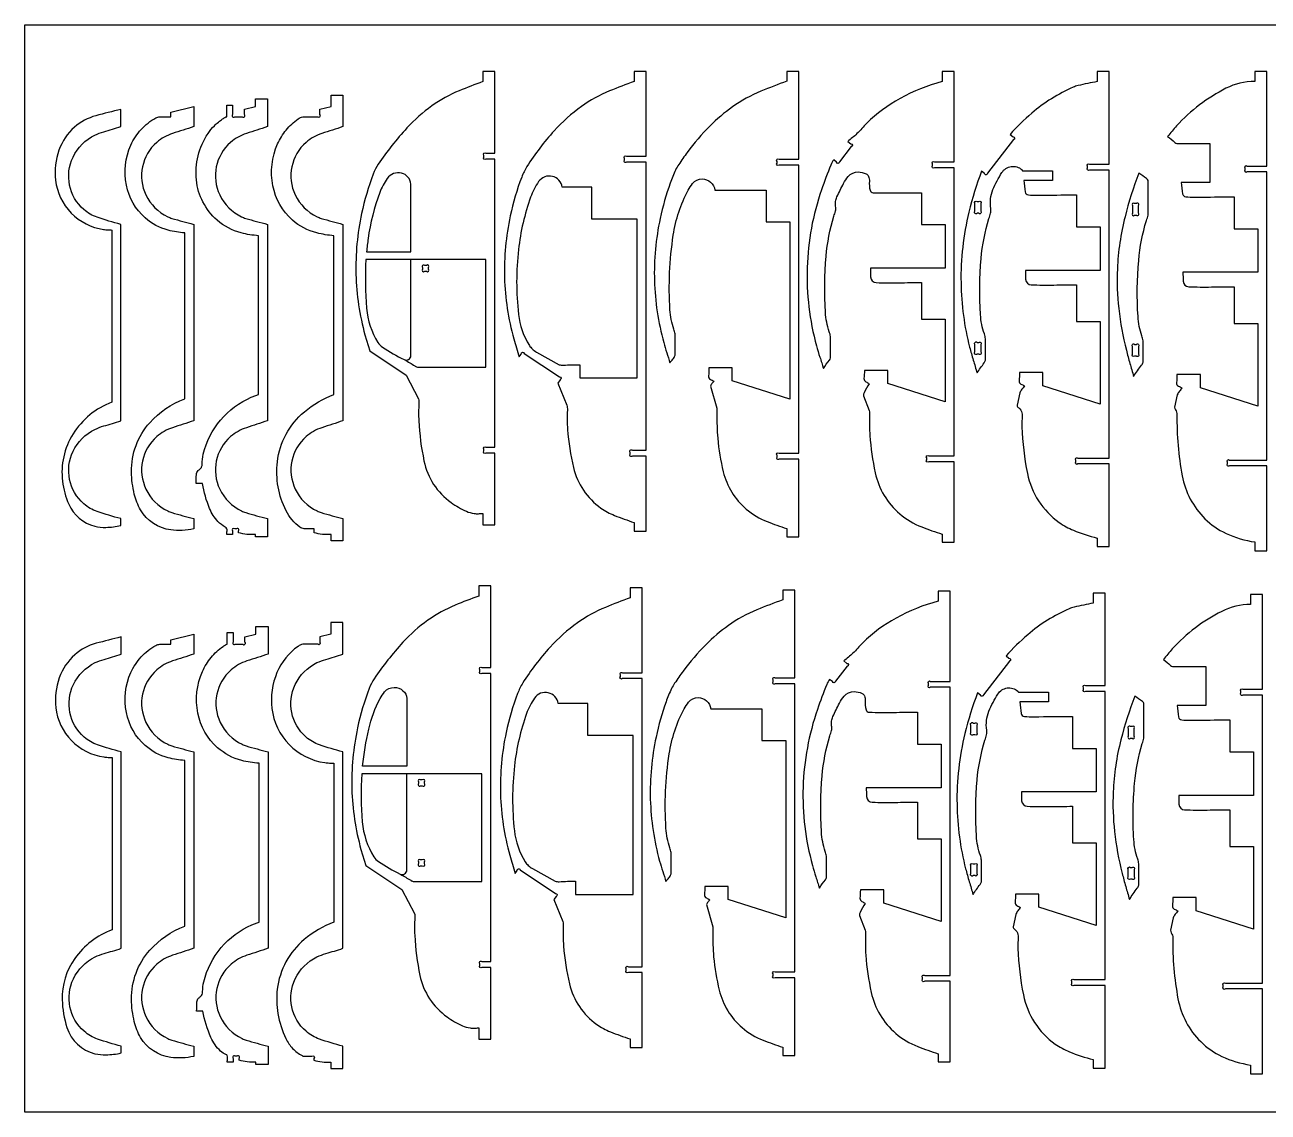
# Model space of a CAD drawing. Extents: x -1065 to 1394, y -551 to 562.
# Drawn here: x -1065 to 207, y -551 to 562 of the extents above; entities that cross this region are included whole.
import ezdxf

# ---------------------------------------------------------------- set-up
doc = ezdxf.new("R2010")
doc.units = 0
doc.header["$MEASUREMENT"] = 0
doc.layers.get('0').update_dxf_attribs({"linetype": 'CONTINUOUS'})
doc.layers.add('ETCH', color=5, linetype='CONTINUOUS')
doc.layers.add('LAYER_1', color=18, linetype='CONTINUOUS')

msp = doc.modelspace()

# ---------------------------------------------------------------- linework, layer by layer
msp.add_lwpolyline([(1393.6, 561.5), (1393.6, -551), (-1064.9, -551), (-1064.9, 561.5)], close=True)
at = {"layer": 'ETCH'}
for points in [[(-676.1, 218.7, -0.012843), (-666, 212.6, 0.077208), (-663.3, 211.4), (-593.3, 211.4), (-593.3, 321.4), (-669.9, 321.4)], [(-680.3, -307.7, -0.012843), (-670.1, -313.8, 0.077208), (-667.4, -315), (-597.4, -315), (-597.4, -205), (-674, -205)]]:
    msp.add_lwpolyline(points, format="xyb", dxfattribs=at)
at = {"layer": 'LAYER_1'}
for points in [[(-596.4, 61.5), (-596.4, 49.9), (-584.1, 49.9), (-584.1, 123.3), (-593.1, 123.3, -1), (-595.2, 125.5), (-595.2, 127.2, -1), (-593.1, 129.3), (-584.1, 129.3), (-584.1, 424.2), (-593.1, 424.2, -1), (-595.2, 426.3), (-595.2, 428, -1), (-593.1, 430.2), (-584.1, 430.2), (-584.1, 513.8), (-596.4, 513.8), (-596.4, 503.4, 0.01158), (-620.4, 494.1, 0.056715), (-648.4, 478.6, 0.052187), (-673.9, 456.1, 0.037532), (-703.3, 418.9, 0.058109), (-708.4, 408.9, 0.037025), (-720.3, 368.5, 0.060336), (-726.1, 306.1, 0.060322), (-716.9, 244.2), (-711.8, 227.9), (-674.9, 203.2), (-662.1, 178.7, -0.078028), (-661.7, 174.3, 0.031), (-661.8, 156.3, 0.037901), (-656.5, 115.3, 0.189405), (-628.7, 72.7, 0.049278), (-613.1, 63.8, 0.066747), (-605.2, 61.5, 0.057733), (-600.8, 61.3, -0.019225)], [(-441.5, 52.3), (-441.5, 43.6), (-429.2, 43.6), (-429.2, 120.2), (-443.3, 120.2, -1), (-445.4, 122.3), (-445.4, 124.1, -1), (-443.3, 126.2), (-429.2, 126.2), (-429.2, 421), (-449.3, 421, -1), (-451.4, 423.1), (-451.4, 424.9, -1), (-449.3, 427), (-429.2, 427), (-429.2, 513.8), (-441.5, 513.8), (-441.5, 503.6, 0.011138), (-466.6, 493.9, 0.057158), (-495.3, 478, 0.053536), (-523.3, 453.1, 0.043612), (-551.2, 416.5, 0.051411), (-556.5, 405.8, 0.036287), (-568.2, 366, 0.060336), (-574.1, 302.9, 0.060322), (-564.7, 240.3, 0.011291), (-561.9, 231, -0.003763), (-559, 221.7), (-557, 224.7, -1), (-554, 225.2), (-517.9, 201.2, -1), (-517.3, 198.2), (-519.4, 195), (-510.2, 172.4, -0.057304), (-509.8, 167.4, 0.029813), (-509.6, 147.5, 0.040877), (-503.6, 108.6, 0.181545), (-475.5, 67.1, 0.05984), (-461.6, 59.6, 0.017043)], [(-285.3, 46.2), (-285.3, 37.5), (-273, 37.5), (-273, 117.2), (-293.1, 117.2, -1), (-295.2, 119.3), (-295.2, 121, -1), (-293.1, 123.2), (-273, 123.2), (-273, 418), (-293.1, 418, -1), (-295.2, 420.1), (-295.2, 421.8, -1), (-293.1, 424), (-273, 424), (-273, 513.8), (-285.3, 513.8), (-285.3, 503.9, 0.009719), (-311.7, 493.6, 0.05729), (-340.9, 477.5, 0.042456), (-363.9, 458, 0.035928), (-387.1, 431, 0.013503), (-395.9, 418.5, 0.032705), (-399, 413, 0.029032), (-404.6, 399.6, 0.031155), (-414.8, 363.5, 0.060336), (-420.7, 299.8, 0.060323), (-411.2, 236.5, 0.011291), (-408.1, 226, -0.003763), (-404.8, 215.6, -0.036784), (-401.9, 219.3, 0.110753), (-399.6, 223.4), (-399.6, 245.2, 0.034327), (-400.9, 250.1, -0.065222), (-404.8, 270, -0.053378), (-401.4, 346.2, -0.084019), (-386.2, 392.4, -0.054475), (-381.6, 399.2, -0.22028), (-371.8, 403.8, -0.181086), (-363.3, 400.6, -0.177894), (-358.8, 392.5), (-306.5, 392.5), (-306.5, 359.8), (-282.2, 359.8), (-282.2, 178.4), (-341, 197.2), (-341, 210.6), (-364.9, 210.6, -0.024568), (-365.3, 202.3, 0.148453), (-364.9, 200.3, 0.167335), (-363.4, 198.8, -0.043011), (-359.9, 196.9, -0.053806), (-361.9, 194.6, 0.162675), (-363.3, 191.9), (-357, 169.3, -0.03761), (-356.7, 163.2, 0.029502), (-355.9, 138.5, 0.037089), (-350.3, 104.3, 0.157363), (-326.8, 66.1, 0.085148), (-305.2, 53.2, 0.015306)], [(-126.2, 40.4), (-126.2, 32.1), (-113.9, 32.1), (-113.9, 114.5), (-140, 114.5, -1), (-142.1, 116.6), (-142.1, 118.4, -1), (-140, 120.5), (-113.9, 120.5), (-113.9, 415.3), (-134, 415.3, -1), (-136.1, 417.5), (-136.1, 419.2, -1), (-134, 421.3), (-113.9, 421.3), (-113.9, 513.8), (-126.2, 513.8), (-126.2, 503.4, 0.061921), (-169.4, 486.2, 0.067998), (-203.4, 460.9, 0.021444), (-208.4, 455.5, -0.02519), (-213.5, 450.2, -0.020295), (-218.1, 446.1, 0.006764), (-222.8, 442.2), (-219.7, 439.9, -1), (-219.4, 436.9), (-231.3, 421.5, -1), (-234.3, 421.1), (-237.3, 423.5, 0.056291), (-240.2, 418.1, 0.012633), (-249.8, 392.7, 0.075447), (-264.4, 313.3, 0.075461), (-254.9, 233.1, 0.011291), (-251.4, 221.5, -0.003763), (-247.8, 209.9, -0.014708), (-241.7, 218.4, 0.088472), (-240.5, 220.7), (-240.5, 242.6, 0.040504), (-241.8, 247.5, -0.066048), (-245.7, 267.4, -0.037693), (-245, 324.8, -0.052115), (-237.1, 365.6, -0.029026), (-236.1, 368.3, 0.063373), (-235.3, 371.1, 0.083563), (-235.3, 376, -0.089498), (-235.3, 380.9, -0.058075), (-233.9, 385.4, -0.017801), (-227.2, 399.3, -0.055681), (-222.4, 406.3, -0.219798), (-212.2, 411, -0.117737), (-204.2, 409.1, -0.172185), (-201.7, 406.4, -0.124003), (-200.8, 401.5, 0.08265), (-200, 392.3, 0.164391), (-198.8, 390.5, 0.161089), (-196.8, 389.8, 0.009921), (-172.1, 389.6, -0.003307), (-147.4, 389.8), (-147.4, 357.1), (-123.1, 357.1), (-123.1, 312.6), (-199.7, 312.6, 0.009842), (-199.6, 303.6, 0.393252), (-193.7, 297.8, 0.012272), (-170.6, 297.6, -0.004091), (-147.4, 297.8), (-147.4, 260.3), (-123.1, 260.3), (-123.1, 175.8), (-181.9, 194.5), (-181.9, 208), (-205.8, 208, -0.024568), (-206.3, 199.7, 0.148453), (-205.8, 197.6, 0.167335), (-204.3, 196.2, -0.043011), (-200.9, 194.3, 0.035977), (-206.2, 184.9, 0.130623), (-206.7, 182), (-200.9, 166.8, -0.05357), (-200.6, 161.7, 0.029114), (-200.3, 141.3, 0.035901), (-194.8, 103.1, 0.163176), (-169.7, 61.2, 0.085575), (-147.2, 47.8, 0.014882)], [(32.4, 36.4), (32.4, 27.6), (44.7, 27.6), (44.7, 112.2), (12.6, 112.2, -1), (10.5, 114.4), (10.5, 116.1, -1), (12.6, 118.2), (44.7, 118.2), (44.7, 413), (24.6, 413, -1), (22.5, 415.2), (22.5, 416.9, -1), (24.6, 419), (44.7, 419), (44.7, 513.8), (32.4, 513.8), (32.4, 503.5, 0.012013), (12.9, 499.4, 0.043438), (7.7, 497.6, 0.077071), (-34.6, 471.1, 0.031251), (-56.8, 449.4), (-53.8, 447, -1), (-53.4, 444.1), (-80, 409.8, -1), (-83, 409.4), (-86, 411.8, 0.028113), (-98.9, 369.9, 0.065025), (-107, 297.7, 0.028538), (-104.5, 264.1, 0.029197), (-98.2, 231.7, 0.011608), (-94.5, 218.5, -0.003869), (-90.6, 205.3, -0.014708), (-83.3, 215.6, 0.088472), (-81.9, 218.5), (-81.9, 240.3, 0.040504), (-83.1, 245.2, -0.066048), (-87.1, 265.1, -0.037693), (-86.4, 322.5, -0.052115), (-78.4, 363.3, -0.028884), (-77.5, 366, 0.062945), (-76.7, 368.7, 0.076202), (-76.6, 373.6, -0.133631), (-74.3, 392.9, -0.043844), (-65.2, 410.4, -0.460888), (-44.9, 413.4, -0.102034), (-44.5, 412.8, 0.177148), (-44, 412.3), (-13.5, 412.3), (-13.5, 402.3), (-42.8, 402.3, 0.002487), (-41.4, 390.6, 0.360375), (-38.1, 387.5, 0.020957), (-20.9, 387.2, -0.005432), (11.2, 387.5), (11.2, 354.8), (35.5, 354.8), (35.5, 310.3), (-41.1, 310.3, 0.008503), (-40.9, 301.2, 0.393252), (-35.1, 295.5, 0.012272), (-12, 295.3, -0.004091), (11.2, 295.5), (11.2, 258), (35.5, 258), (35.5, 173.5), (-23.3, 192.2), (-23.3, 205.7), (-47.2, 205.7, -0.024568), (-47.6, 197.4, 0.148453), (-47.2, 195.3, 0.167335), (-45.7, 193.9, -0.043011), (-42.2, 192, -0.023258), (-44.7, 188.6, 0.069876), (-46.9, 184.9), (-49.7, 172.3, 0.187059), (-48, 169.5, -0.16278), (-44.6, 164.6, -0.090499), (-44.3, 161.7, 0.028996), (-44.6, 150.1, 0.041055), (-39.1, 102.6, 0.191262), (-6.5, 52.4, 0.0569), (8, 44.4, 0.036435)], [(193.6, 32.4), (193.6, 23.4), (205.9, 23.4), (205.9, 110.2), (167.8, 110.2, -1), (165.7, 112.3), (165.7, 114.1, -1), (167.8, 116.2), (205.9, 116.2), (205.9, 411), (185.8, 411, -1), (183.7, 413.1), (183.7, 414.9, -1), (185.8, 417), (205.9, 417), (205.9, 513.8), (193.6, 513.8), (193.6, 503.6, 0.117904), (164.1, 496.6, 0.090171), (113.5, 458.1, 0.014621), (108.9, 452.8, -0.004873), (104.4, 447.4, -0.016502), (111.7, 441.3, 0.09933), (113.8, 440.1), (147.7, 440.1), (147.7, 400.3), (118.4, 400.3, 0.001901), (119.8, 388.5, 0.360443), (123, 385.5, 0.020886), (140.3, 385.2, -0.005414), (172.4, 385.5), (172.4, 352.8), (196.7, 352.8), (196.7, 308.3), (120.1, 308.3, 0.008503), (120.3, 299.2, 0.393252), (126.1, 293.5, 0.012272), (149.2, 293.3, -0.004091), (172.4, 293.5), (172.4, 256), (196.7, 256), (196.7, 171.5), (137.9, 190.2), (137.9, 203.7), (114, 203.7, -0.024568), (113.6, 195.4, 0.148453), (114, 193.3, 0.167335), (115.5, 191.9, -0.043011), (119, 190, -0.023258), (116.5, 186.6, 0.069876), (114.3, 182.9), (111.5, 170.3, 0.112129), (112.5, 167.6, -0.149624), (114, 162.6, 0.049333), (119.3, 100.1, 0.153631), (142.6, 56.2, 0.08541), (164.2, 41.2, 0.072962)], [(-883.2, 92.1), (-889.6, 92.1, -0.012709), (-889.4, 101.5, -0.186771), (-887.7, 105.4, -0.031934), (-885.6, 107.1, 0.130659), (-884, 109.3, 0.101306), (-883.5, 111.9, -0.060865), (-882.3, 122.2, -0.116481), (-864.6, 157.1, -0.116481), (-833.2, 180.4, -0.017395), (-829.5, 181.8, 0.005798), (-825.8, 183.2), (-825.8, 345.8, -0.045607), (-843.5, 348.6, -0.119052), (-868.2, 361.7, -0.187593), (-889.4, 402.8, -0.176665), (-877.5, 450.3, -0.046818), (-871, 458.2, -0.04327), (-862.5, 465.3, -0.034612), (-859.4, 467.3, -0.119897), (-858.3, 467.5), (-858.3, 479.5), (-852.3, 479.5), (-852.3, 469.7, 1), (-850.2, 467.5), (-842.4, 467.5, 1), (-840.2, 469.7), (-840.2, 475.2), (-828.9, 478), (-828.9, 485.8), (-816.6, 485.8), (-816.6, 457.4, -0.0023), (-838.2, 450.4, 0.102473), (-854.4, 441.3, 0.336459), (-865.5, 387.5, 0.170276), (-843.2, 365.2, 0.041463), (-838.9, 363.5, 0.008219), (-816.6, 357.4), (-816.6, 156.4, -0.0023), (-838.2, 149.3, 0.102473), (-854.4, 140.2, 0.336459), (-865.5, 86.5, 0.170276), (-843.2, 64.1, 0.041463), (-838.9, 62.4, 0.008219), (-816.6, 56.3), (-816.6, 37.5), (-828.9, 37.5), (-828.9, 40, -0.040458), (-837.7, 40.2, -0.040959), (-846.2, 41.8), (-846.2, 43.7, 1), (-848.4, 45.9), (-850.2, 45.9, 1), (-852.3, 43.7), (-852.3, 39.9), (-858.3, 39.9, -0.042249), (-858, 43.8, 0.164319), (-858.3, 45.9, 0.142751), (-859.9, 47.6, -0.073336), (-867.3, 53.4, -0.092121), (-875.8, 66.6, -0.054046)], [(-748.6, 183.2), (-748.6, 345.8, -0.045607), (-766.2, 348.6, -0.119052), (-791, 361.7, -0.164437), (-811.1, 396.9, -0.154496), (-806.3, 439.7, -0.067132), (-797.5, 453.9, -0.067132), (-785.3, 465.3, -0.094604), (-780.5, 467.5), (-765.1, 467.5, 1), (-763, 469.7), (-763, 475.2), (-751.6, 478), (-751.6, 489.7), (-739.4, 489.7), (-739.4, 457.4, -0.0023), (-761, 450.4, 0.102473), (-777.1, 441.3, 0.336459), (-788.2, 387.5, 0.170276), (-765.9, 365.2, 0.041463), (-761.6, 363.5, 0.008219), (-739.4, 357.4), (-739.4, 156.4, -0.0023), (-761, 149.3, 0.102473), (-777.1, 140.2, 0.336459), (-788.2, 86.5, 0.170276), (-765.9, 64.1, 0.041463), (-761.6, 62.4, 0.008219), (-739.4, 56.3), (-739.4, 33.6), (-751.6, 33.6), (-751.6, 40, -0.040458), (-760.4, 40.2, -0.040959), (-769, 41.8), (-769, 45.9), (-779.1, 45.9, -0.150836), (-783.5, 47.5, -0.117974), (-797.6, 64.4, -0.146319), (-806.5, 114.5, -0.192468), (-778.9, 165.5, -0.083871)], [(-966.7, 49.2), (-966.7, 56.3, -0.019771), (-990.8, 63.5, -0.097096), (-1004.5, 71.4, -0.336459), (-1015.6, 125.2, -0.170276), (-993.3, 147.6, -0.044461), (-984.1, 151.1, 0.01152), (-966.7, 156.4), (-966.7, 357.4, -0.019771), (-990.8, 364.6, -0.097096), (-1004.5, 372.5, -0.336459), (-1015.6, 426.3, -0.170276), (-993.3, 448.7, -0.044461), (-984.1, 452.1, 0.01152), (-966.7, 457.4), (-966.7, 475, 0.004903), (-992.3, 468.5, 0.116274), (-1014.1, 456.8, 0.126509), (-1030, 433.3, 0.115888), (-1033.5, 402.6, 0.165557), (-1017.5, 369, 0.165558), (-984.3, 352.2, 0.027352), (-980.1, 351.8, -0.009115), (-975.9, 351.6), (-975.9, 175.4, 0.164612), (-1015.6, 142.9, 0.171175), (-1026.4, 94.6, 0.07237), (-1020, 71, 0.234888), (-993.3, 48.5, 0.06659), (-982.1, 47.3, 0.048535)], [(-901.3, 179), (-901.3, 348.7, -0.045578), (-918.2, 351.4, -0.119082), (-941.8, 363.9, -0.164652), (-961, 397.6, -0.154282), (-956.4, 438.5, -0.080612), (-945.9, 454.5, -0.080612), (-930.9, 466.4, -0.124982), (-926.9, 467.5), (-915.7, 467.5), (-915.7, 472.2), (-892.1, 478), (-892.1, 457.4, -0.0023), (-913.7, 450.4, 0.102473), (-929.9, 441.3, 0.336459), (-941, 387.5, 0.170276), (-918.7, 365.2, 0.041463), (-914.4, 363.5, 0.008219), (-892.1, 357.4), (-892.1, 156.4, -0.0023), (-913.7, 149.3, 0.102473), (-929.9, 140.2, 0.336459), (-941, 86.5, 0.170276), (-918.7, 64.1, 0.041463), (-914.4, 62.4, 0.008219), (-892.1, 56.3), (-892.1, 45.8, -0.088823), (-915.7, 44.7, -0.230967), (-946.4, 65.2, -0.07343), (-952.9, 81.4, -0.05589), (-955.8, 104.1, -0.186646), (-937.1, 154.4, -0.121989)], [(-715.3, 329.2), (-669.9, 329.2), (-669.9, 398.6, 0.327649), (-679.5, 409.8, 0.30501), (-694.1, 404.3, 0.064273), (-701.7, 390, 0.055133), (-713.7, 342.8, 0.007933), (-714.5, 336, -0.002644)], [(69.6, 201.8, -0.014665), (77.7, 213.3, 0.088209), (79.3, 216.4), (79.3, 238.3, 0.040603), (78.1, 243.2, -0.066272), (74.1, 263.1, -0.037569), (74.8, 320.5, -0.052115), (82.7, 361.3, -0.028888), (83.7, 363.9, 0.062959), (84.5, 366.7), (84.5, 402.4, 0.137471), (82.9, 404.2, -0.022773), (75.1, 409.7, 0.030864), (60.8, 365.2, 0.052022), (53, 311.8, 0.037686), (54.4, 271.2, 0.035172), (62.2, 228.5, 0.007553), (65.8, 215.1, -0.002518)], [(-497.2, 213.7), (-497.2, 200.2), (-438.4, 200.2), (-438.4, 362.8), (-484.6, 362.8), (-484.6, 395.5), (-515, 395.5, 0.307009), (-525.1, 406.5, 0.30501), (-539.2, 401.1, 0.068756), (-547.4, 385.3, 0.057139), (-559.8, 331.8, 0.056363), (-559.8, 265.3, 0.112085), (-548.7, 233.5, 0.06631), (-545.7, 229.9, 0.057154), (-541.4, 226.7), (-518.1, 213.7, 0.076491), (-513.9, 213.3, -0.012724)], [(-92.7, 370.8), (-92.7, 378.6, -1), (-90.5, 380.7), (-88.8, 380.7, -1), (-86.7, 378.6), (-86.7, 370.8, -1), (-88.8, 368.7), (-90.5, 368.7, -1)], [(72.4, 378.7), (70.6, 378.7, 1), (68.5, 376.6), (68.5, 368.8, 1), (70.6, 366.7), (72.4, 366.7, 1), (74.5, 368.8), (74.5, 376.6, 1)], [(-669.9, 321.4), (-715.9, 321.4, 0.033708), (-715.2, 271.5, 0.119738), (-703.6, 236.6, 0.10777), (-698.8, 231.7, 0.029272), (-676.9, 219, 0.544062), (-669.9, 223.1)], [(-655.8, 309.4), (-654, 309.4, 1), (-651.9, 311.5), (-651.9, 313.3, 1), (-654, 315.4), (-655.8, 315.4, 1), (-657.9, 313.3), (-657.9, 311.5, 1)], [(-86.7, 234.5), (-86.7, 226.8, -1), (-88.8, 224.6), (-90.5, 224.6, -1), (-92.7, 226.8), (-92.7, 234.5, -1), (-90.5, 236.6), (-88.8, 236.6, -1)], [(70.6, 234.6), (72.4, 234.6, -1), (74.5, 232.5), (74.5, 224.7, -1), (72.4, 222.6), (70.6, 222.6, -1), (68.5, 224.7), (68.5, 232.5, -1)], [(-600.5, -464.9), (-600.5, -476.5), (-588.2, -476.5), (-588.2, -403), (-597.2, -403, -1), (-599.3, -400.9), (-599.3, -399.1, -1), (-597.2, -397), (-588.2, -397), (-588.2, -102.2), (-597.2, -102.2, -1), (-599.3, -100.1), (-599.3, -98.3, -1), (-597.2, -96.2), (-588.2, -96.2), (-588.2, -12.6), (-600.5, -12.6), (-600.5, -23, 0.01158), (-624.6, -32.3, 0.056715), (-652.5, -47.7, 0.052187), (-678.1, -70.3, 0.037532), (-707.4, -107.5, 0.058109), (-712.6, -117.4, 0.037025), (-724.5, -157.9, 0.060336), (-730.3, -220.2, 0.060322), (-721, -282.2), (-716, -298.5), (-679, -323.1), (-666.2, -347.6, -0.078028), (-665.8, -352.1, 0.031), (-666, -370.1, 0.037901), (-660.7, -411.1, 0.189405), (-632.8, -453.6, 0.049278), (-617.2, -462.6, 0.066747), (-609.3, -464.9, 0.057733), (-604.9, -465.1, -0.019225)], [(-445.6, -476.1), (-445.6, -484.8), (-433.3, -484.8), (-433.3, -408.2), (-447.4, -408.2, -1), (-449.5, -406.1), (-449.5, -404.3, -1), (-447.4, -402.2), (-433.3, -402.2), (-433.3, -107.4), (-453.4, -107.4, -1), (-455.5, -105.3), (-455.5, -103.5, -1), (-453.4, -101.4), (-433.3, -101.4), (-433.3, -14.7), (-445.6, -14.7), (-445.6, -24.8, 0.011138), (-470.7, -34.5, 0.057158), (-499.4, -50.4, 0.053536), (-527.5, -75.3, 0.043612), (-555.4, -111.9, 0.051411), (-560.7, -122.6, 0.036287), (-572.4, -162.5, 0.060336), (-578.2, -225.5, 0.060322), (-568.8, -288.1, 0.011291), (-566, -297.4, -0.003763), (-563.1, -306.7), (-561.1, -303.8, -1), (-558.2, -303.2), (-522, -327.3, -1), (-521.4, -330.2), (-523.6, -333.4), (-514.3, -356, -0.057304), (-514, -361, 0.029813), (-513.7, -380.9, 0.040877), (-507.7, -419.8, 0.181545), (-479.7, -461.3, 0.05984), (-465.8, -468.8, 0.017043)], [(-289.4, -484.5), (-289.4, -493.2), (-277.2, -493.2), (-277.2, -413.5), (-297.2, -413.5, -1), (-299.3, -411.4), (-299.3, -409.6, -1), (-297.2, -407.5), (-277.2, -407.5), (-277.2, -112.7), (-297.2, -112.7, -1), (-299.3, -110.6), (-299.3, -108.8, -1), (-297.2, -106.7), (-277.2, -106.7), (-277.2, -16.9), (-289.4, -16.9), (-289.4, -26.8, 0.009719), (-315.9, -37, 0.05729), (-345, -53.1, 0.042456), (-368, -72.7, 0.035928), (-391.3, -99.7, 0.013503), (-400, -112.2, 0.032705), (-403.2, -117.7, 0.029032), (-408.8, -131.1, 0.031155), (-419, -167.2, 0.060336), (-424.9, -230.9, 0.060323), (-415.4, -294.2, 0.011291), (-412.2, -304.7, -0.003763), (-408.9, -315.1, -0.036784), (-406, -311.4, 0.110753), (-403.7, -307.3), (-403.7, -285.5, 0.034327), (-405, -280.6, -0.065222), (-408.9, -260.6, -0.053378), (-405.6, -184.5, -0.084019), (-390.3, -138.3, -0.054475), (-385.7, -131.5, -0.22028), (-375.9, -126.9, -0.181086), (-367.4, -130.1, -0.177894), (-363, -138.2), (-310.7, -138.2), (-310.7, -170.9), (-286.3, -170.9), (-286.3, -352.2), (-345.1, -333.5), (-345.1, -320), (-369.1, -320, -0.024568), (-369.5, -328.4, 0.148453), (-369.1, -330.4, 0.167335), (-367.5, -331.9, -0.043011), (-364.1, -333.7, -0.053806), (-366, -336.1, 0.162675), (-367.4, -338.7), (-361.1, -361.3, -0.03761), (-360.8, -367.5, 0.029502), (-360.1, -392.1, 0.037089), (-354.4, -426.3, 0.157363), (-331, -464.5, 0.085148), (-309.4, -477.5, 0.015306)], [(-130.3, -491.2), (-130.3, -499.5), (-118.1, -499.5), (-118.1, -417.1), (-144.1, -417.1, -1), (-146.3, -415), (-146.3, -413.3, -1), (-144.1, -411.1), (-118.1, -411.1), (-118.1, -116.3), (-138.1, -116.3, -1), (-140.3, -114.2), (-140.3, -112.5, -1), (-138.1, -110.3), (-118.1, -110.3), (-118.1, -17.9), (-130.3, -17.9), (-130.3, -28.2, 0.061921), (-173.5, -45.5, 0.067998), (-207.6, -70.8, 0.021444), (-212.6, -76.2, -0.02519), (-217.6, -81.5, -0.020295), (-222.2, -85.5, 0.006764), (-226.9, -89.4), (-223.9, -91.8, -1), (-223.5, -94.8), (-235.4, -110.1, -1), (-238.4, -110.5), (-241.5, -108.2, 0.056291), (-244.4, -113.5, 0.012633), (-253.9, -139, 0.075447), (-268.6, -218.4, 0.075461), (-259, -298.6, 0.011291), (-255.6, -310.2, -0.003763), (-251.9, -321.8, -0.014708), (-245.8, -313.2, 0.088472), (-244.7, -310.9), (-244.7, -289.1, 0.040504), (-245.9, -284.2, -0.066048), (-249.8, -264.3, -0.037693), (-249.1, -206.9, -0.052115), (-241.2, -166.1, -0.029026), (-240.2, -163.4, 0.063373), (-239.4, -160.6, 0.083563), (-239.4, -155.7, -0.089498), (-239.4, -150.8, -0.058075), (-238, -146.3, -0.017801), (-231.3, -132.4, -0.055681), (-226.6, -125.4, -0.219798), (-216.3, -120.7, -0.117737), (-208.3, -122.6, -0.172185), (-205.8, -125.2, -0.124003), (-205, -130.1, 0.08265), (-204.1, -139.3, 0.164391), (-203, -141.1, 0.161089), (-200.9, -141.8, 0.009921), (-176.2, -142, -0.003307), (-151.6, -141.8), (-151.6, -174.5), (-127.3, -174.5), (-127.3, -219.1), (-203.9, -219.1, 0.009842), (-203.7, -228.1, 0.393252), (-197.9, -233.9, 0.012272), (-174.7, -234.1, -0.004091), (-151.6, -233.9), (-151.6, -271.4), (-127.3, -271.4), (-127.3, -355.9), (-186, -337.1), (-186, -323.7), (-210, -323.7, -0.024568), (-210.4, -332, 0.148453), (-210, -334, 0.167335), (-208.4, -335.5, -0.043011), (-205, -337.4, 0.035977), (-210.3, -346.7, 0.130623), (-210.9, -349.7), (-205, -364.9, -0.05357), (-204.7, -370, 0.029114), (-204.4, -390.3, 0.035901), (-198.9, -428.5, 0.163176), (-173.8, -470.4, 0.085575), (-151.3, -483.9, 0.014882)], [(28.3, -497.2), (28.3, -506), (40.6, -506), (40.6, -421.4), (8.5, -421.4, -1), (6.4, -419.3), (6.4, -417.5, -1), (8.5, -415.4), (40.6, -415.4), (40.6, -120.6), (20.5, -120.6, -1), (18.4, -118.5), (18.4, -116.7, -1), (20.5, -114.6), (40.6, -114.6), (40.6, -19.9), (28.3, -19.9), (28.3, -30.2, 0.012013), (8.8, -34.3, 0.043438), (3.6, -36, 0.077071), (-38.7, -62.5, 0.031251), (-60.9, -84.2), (-57.9, -86.6, -1), (-57.5, -89.6), (-84.1, -123.9, -1), (-87.1, -124.2), (-90.1, -121.9, 0.028113), (-103, -163.7, 0.065025), (-111.1, -235.9, 0.028538), (-108.6, -269.5, 0.029197), (-102.3, -301.9, 0.011608), (-98.6, -315.2, -0.003869), (-94.7, -328.3, -0.014708), (-87.4, -318, 0.088472), (-86, -315.2), (-86, -293.3, 0.040504), (-87.2, -288.4, -0.066048), (-91.2, -268.5, -0.037693), (-90.5, -211.1, -0.052115), (-82.5, -170.3, -0.028884), (-81.6, -167.7, 0.062945), (-80.8, -164.9, 0.076202), (-80.7, -160.1, -0.133631), (-78.4, -140.8, -0.043844), (-69.3, -123.2, -0.460888), (-49, -120.2, -0.102034), (-48.6, -120.8, 0.177148), (-48.1, -121.3), (-17.6, -121.3), (-17.6, -131.3), (-46.9, -131.3, 0.003615), (-45.5, -143, 0.350637), (-42.2, -146.1, 0.027654), (-32.4, -146.5, -0.004608), (7.1, -146.1), (7.1, -178.8), (31.4, -178.8), (31.4, -223.3), (-45.2, -223.3, 0.008503), (-45, -232.4, 0.393252), (-39.2, -238.1, 0.012272), (-16.1, -238.3, -0.004091), (7.1, -238.1), (7.1, -275.6), (31.4, -275.6), (31.4, -360.1), (-27.4, -341.4), (-27.4, -327.9), (-51.3, -327.9, -0.024568), (-51.7, -336.2, 0.148453), (-51.3, -338.3, 0.167335), (-49.8, -339.7, -0.043011), (-46.3, -341.6, -0.023258), (-48.8, -345, 0.069876), (-51, -348.7), (-53.8, -361.3, 0.187059), (-52.1, -364.1, -0.16278), (-48.7, -369.1, -0.090499), (-48.4, -372, 0.028996), (-48.7, -383.5, 0.041055), (-43.2, -431, 0.191262), (-10.6, -481.3, 0.0569), (3.9, -489.2, 0.036435)], [(189.3, -502.8), (189.3, -511.8), (201.6, -511.8), (201.6, -425), (163.5, -425, -1), (161.4, -422.8), (161.4, -421.1, -1), (163.5, -419), (201.6, -419), (201.6, -124.2), (181.5, -124.2, -1), (179.4, -122), (179.4, -120.3, -1), (181.5, -118.2), (201.6, -118.2), (201.6, -21.4), (189.3, -21.4), (189.3, -31.5, 0.117904), (159.8, -38.6, 0.090171), (109.2, -77, 0.014621), (104.6, -82.4, -0.004873), (100.1, -87.8, -0.016502), (107.4, -93.9, 0.09933), (109.5, -95.1), (143.4, -95.1), (143.4, -134.9), (114.1, -134.9, 0.001901), (115.5, -146.6, 0.360443), (118.8, -149.7, 0.020886), (136, -150, -0.005414), (168.1, -149.7), (168.1, -182.4), (192.4, -182.4), (192.4, -226.9), (115.8, -226.9, 0.008503), (116, -236, 0.393252), (121.8, -241.7, 0.012272), (144.9, -241.9, -0.004091), (168.1, -241.7), (168.1, -279.2), (192.4, -279.2), (192.4, -363.7), (133.6, -345), (133.6, -331.5), (109.7, -331.5, -0.024568), (109.3, -339.8, 0.148453), (109.7, -341.9, 0.167335), (111.2, -343.3, -0.043011), (114.7, -345.2, -0.023258), (112.2, -348.6, 0.069876), (110, -352.3), (107.2, -364.9, 0.112129), (108.2, -367.6, -0.149624), (109.7, -372.6, 0.049333), (115, -435.1, 0.153631), (138.3, -478.9, 0.08541), (159.9, -494, 0.072962)], [(-779.4, -493.9), (-771.2, -493.9, -1), (-769.1, -496), (-769.1, -497.9, 0.043218), (-760.8, -499.6, 0.040458), (-751.7, -499.8), (-751.7, -506.2), (-739.5, -506.2), (-739.5, -483.5, -0.019771), (-763.5, -476.3, -0.097096), (-777.2, -468.3, -0.336459), (-788.3, -414.6, -0.170276), (-766, -392.2, -0.044461), (-756.9, -388.7, 0.01152), (-739.5, -383.4), (-739.5, -182.4, -0.019771), (-763.5, -175.2, -0.097096), (-777.2, -167.3, -0.336459), (-788.3, -113.5, -0.170276), (-766, -91.1, -0.044461), (-756.9, -87.7, 0.01152), (-739.5, -82.3), (-739.5, -50.1), (-751.7, -50.1), (-751.7, -61.8), (-763.1, -64.6), (-763.1, -70.1, -1), (-765.2, -72.3), (-780.6, -72.3, 0.094545), (-785.4, -74.4, 0.140249), (-806.9, -101.2, 0.129401), (-812.1, -137.9, 0.165557), (-794.4, -174.9, 0.165558), (-757.9, -193.4, 0.027352), (-753.3, -193.8, -0.009115), (-748.7, -194), (-748.7, -356.6, 0.083871), (-779, -374.3, 0.192468), (-806.6, -425.3, 0.072374), (-805.9, -450.2, 0.067022), (-797.8, -475.8, 0.080436), (-790.9, -485.8, 0.079481), (-781.2, -493.2, 0.060965)], [(-901.3, -360.7), (-901.3, -191.1, -0.045578), (-918.2, -188.4, -0.119082), (-941.8, -175.9, -0.164652), (-961, -142.2, -0.154282), (-956.4, -101.2, -0.080612), (-945.9, -85.3, -0.080612), (-930.9, -73.4, -0.124982), (-926.8, -72.3), (-915.7, -72.3), (-915.7, -67.6), (-892.1, -61.8), (-892.1, -82.3, -0.0023), (-913.7, -89.4, 0.102473), (-929.9, -98.5, 0.336459), (-941, -152.2, 0.170276), (-918.7, -174.6, 0.041463), (-914.4, -176.3, 0.008219), (-892.1, -182.4), (-892.1, -383.4, -0.0023), (-913.7, -390.5, 0.102473), (-929.9, -399.6, 0.336459), (-941, -453.3, 0.170276), (-918.7, -475.7, 0.041463), (-914.4, -477.4, 0.008219), (-892.1, -483.5), (-892.1, -494, -0.088823), (-915.7, -495, -0.230967), (-946.4, -474.6, -0.073429), (-952.9, -458.4, -0.05589), (-955.8, -435.6, -0.186646), (-937.1, -385.4, -0.121989)], [(-857.8, -499.9, -0.045369), (-857.4, -495.6, 0.176681), (-857.8, -493.2, 0.167935), (-859.1, -492.1, -0.09214), (-864.7, -488.5, -0.100655), (-874.5, -474.6, -0.060423), (-882.7, -447.7), (-889.1, -447.7, -0.012709), (-888.9, -438.3, -0.186771), (-887.2, -434.4, -0.031934), (-885.1, -432.6, 0.130659), (-883.5, -430.5, 0.101306), (-883, -427.9, -0.060865), (-881.8, -417.6, -0.116481), (-864.1, -382.7, -0.116481), (-832.7, -359.4, -0.017395), (-829, -357.9, 0.005798), (-825.3, -356.6), (-825.3, -194, -0.045607), (-843, -191.2, -0.119052), (-867.7, -178.1, -0.164437), (-887.9, -142.8, -0.154496), (-883.1, -100.1, -0.067132), (-874.3, -85.8, -0.067132), (-862, -74.4, -0.034612), (-858.9, -72.5, -0.119897), (-857.8, -72.3), (-857.8, -60.3), (-851.8, -60.3), (-851.8, -70.1, 1), (-849.7, -72.3), (-841.9, -72.3, 1), (-839.7, -70.1), (-839.7, -64.6), (-828.4, -61.8), (-828.4, -54), (-816.1, -54), (-816.1, -82.3, -0.0023), (-837.7, -89.4, 0.102473), (-853.9, -98.5, 0.336459), (-865, -152.2, 0.170276), (-842.7, -174.6, 0.041463), (-838.4, -176.3, 0.008219), (-816.1, -182.4), (-816.1, -383.4, -0.0023), (-837.7, -390.5, 0.102473), (-853.9, -399.6, 0.336459), (-865, -453.3, 0.170276), (-842.7, -475.7, 0.041463), (-838.4, -477.4, 0.008219), (-816.1, -483.5), (-816.1, -502.3), (-828.4, -502.3), (-828.4, -499.8, -0.040458), (-837.4, -499.6, -0.043218), (-845.7, -497.9), (-845.7, -496, 1), (-847.9, -493.9), (-849.7, -493.9, 1), (-851.8, -496), (-851.8, -499.9)], [(-966.4, -490.5), (-966.4, -483.5, -0.019771), (-990.5, -476.3, -0.097096), (-1004.2, -468.3, -0.336459), (-1015.2, -414.6, -0.170276), (-993, -392.2, -0.044461), (-983.8, -388.7, 0.01152), (-966.4, -383.4), (-966.4, -182.4, -0.019771), (-990.5, -175.2, -0.097096), (-1004.2, -167.3, -0.336459), (-1015.2, -113.5, -0.170276), (-993, -91.1, -0.044461), (-983.8, -87.7, 0.01152), (-966.4, -82.3), (-966.4, -64.8, 0.004903), (-992, -71.3, 0.116274), (-1013.7, -83, 0.126509), (-1029.7, -106.5, 0.115888), (-1033.2, -137.2, 0.165557), (-1017.2, -170.8, 0.165558), (-984, -187.6, 0.027352), (-979.8, -188, -0.009115), (-975.6, -188.2), (-975.6, -364.4, 0.148785), (-1013.8, -393.8, 0.163556), (-1026.7, -436, 0.070492), (-1021.8, -464.5, 0.260736), (-993.2, -491.2, 0.066665), (-981.8, -492.4, 0.048834)], [(-719.4, -197.1, -0.025331), (-713, -159.1, -0.066812), (-701.4, -127.8, -0.054475), (-696.8, -121, -0.22028), (-687, -116.4, -0.181086), (-678, -119.8, -0.197306), (-674, -127.7), (-674, -197.1)], [(-501.3, -314.7), (-501.3, -328.2), (-442.5, -328.2), (-442.5, -165.6), (-488.8, -165.6), (-488.8, -132.9), (-519.1, -132.9, 0.307009), (-529.3, -121.9, 0.30501), (-543.3, -127.3, 0.068756), (-551.6, -143.1, 0.057139), (-563.9, -196.6, 0.056363), (-564, -263.1, 0.112085), (-552.9, -294.9, 0.06631), (-549.9, -298.5, 0.057154), (-545.5, -301.7), (-522.2, -314.7, 0.076491), (-518.1, -315.2, -0.012724)], [(65.3, -333.4, -0.014665), (73.4, -321.9, 0.088209), (75, -318.7), (75, -296.9, 0.040603), (73.8, -292, -0.066272), (69.8, -272.1, -0.037569), (70.6, -214.6, -0.052115), (78.5, -173.9, -0.028888), (79.4, -171.2, 0.062959), (80.2, -168.5), (80.2, -132.7, 0.137471), (78.7, -130.9, -0.022773), (70.9, -125.4, 0.030864), (56.6, -169.9, 0.052022), (48.7, -223.4, 0.037686), (50.1, -263.9, 0.035172), (57.9, -306.7, 0.007553), (61.5, -320.1, -0.002518)], [(-96.8, -162.8), (-96.8, -155, -1), (-94.6, -152.9), (-92.9, -152.9, -1), (-90.8, -155), (-90.8, -162.8, -1), (-92.9, -164.9), (-94.6, -164.9, -1)], [(70.2, -166.4), (70.2, -158.6, 1), (68.1, -156.5), (66.4, -156.5, 1), (64.2, -158.6), (64.2, -166.4, 1), (66.4, -168.5), (68.1, -168.5, 1)], [(-674, -205), (-720.1, -205, 0.036451), (-719.6, -254, 0.119738), (-707.8, -289.7, 0.10777), (-702.9, -294.7, 0.029272), (-681, -307.4, 0.544062), (-674, -303.3)], [(-656, -214.8), (-656, -213.1, 1), (-658.2, -211), (-659.9, -211, 1), (-662, -213.1), (-662, -214.8, 1), (-659.9, -217), (-658.2, -217, 1)], [(-658.2, -292.9), (-659.9, -292.9, 1), (-662, -295), (-662, -296.7, 1), (-659.9, -298.9), (-658.2, -298.9, 1), (-656, -296.7), (-656, -295, 1)], [(-94.6, -297), (-92.9, -297, -1), (-90.8, -299.1), (-90.8, -306.9, -1), (-92.9, -309), (-94.6, -309, -1), (-96.8, -306.9), (-96.8, -299.1, -1)], [(64.2, -310.4), (64.2, -302.7, -1), (66.4, -300.6), (68.1, -300.6, -1), (70.2, -302.7), (70.2, -310.4, -1), (68.1, -312.6), (66.4, -312.6, -1)]]:
    msp.add_lwpolyline(points, format="xyb", close=True, dxfattribs=at)

doc.saveas('drawing.dxf')
